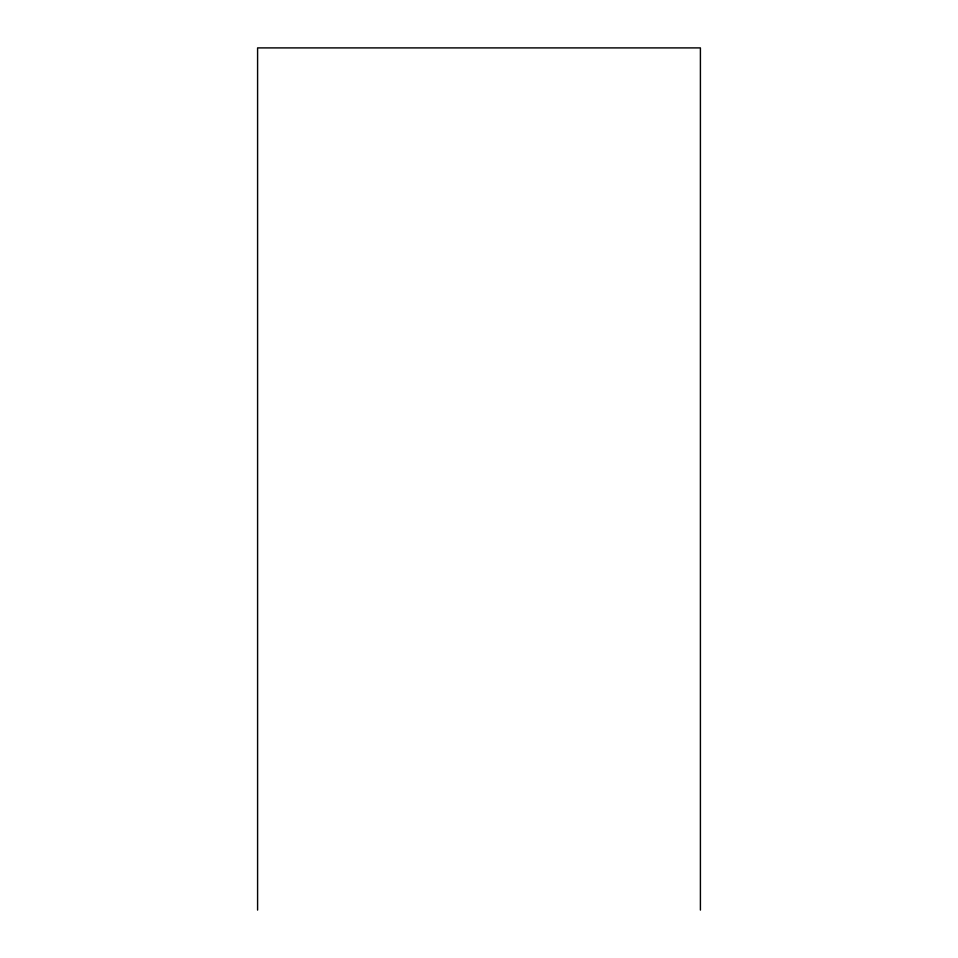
<?xml version="1.0" encoding="UTF-8"?>
<svg xmlns="http://www.w3.org/2000/svg" width="958" height="958" viewBox="0 0 958 958"><rect width="100%" height="100%" fill="white"/><g stroke="black" fill="none" stroke-linecap="round" stroke-linejoin="round"><path stroke-width="1.44" d="M700.406 910.1L700.406 47.9L257.594 47.9L257.594 910.1"/></g></svg>
